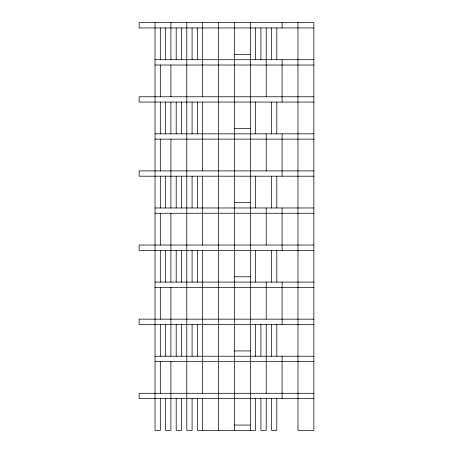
<?xml version="1.0" encoding="UTF-8"?>
<svg xmlns="http://www.w3.org/2000/svg" width="453" height="453" viewBox="0 0 453 453"><rect width="100%" height="100%" fill="white"/><g stroke="black" fill="none" stroke-linecap="round" stroke-linejoin="round"><path stroke-width="0.68" d="M313.867 27.944L139.133 27.944L139.133 22.65L313.867 22.65L313.867 430.35L297.978 430.35L297.978 22.65M234.444 54.417L250.328 54.417M155.022 59.711L313.867 59.711M155.022 65.011L313.867 65.011M313.867 96.778L139.133 96.778L139.133 102.072L313.867 102.072M234.444 128.544L250.328 128.544M155.022 133.839L313.867 133.839M155.022 139.133L313.867 139.133M313.867 170.906L139.133 170.906L139.133 176.2L313.867 176.2M234.444 202.672L250.328 202.672M155.022 207.967L313.867 207.967M155.022 213.261L313.867 213.261M313.867 245.033L139.133 245.033L139.133 250.328L313.867 250.328M234.444 276.8L250.328 276.8M155.022 282.094L313.867 282.094M155.022 287.389L313.867 287.389M313.867 319.161L139.133 319.161L139.133 324.456L313.867 324.456M234.444 350.928L250.328 350.928M155.022 356.222L313.867 356.222M155.022 361.517L313.867 361.517M313.867 393.289L139.133 393.289L139.133 398.583L313.867 398.583M234.444 425.056L250.328 425.056M282.094 22.65L282.094 27.944M282.094 59.711L282.094 102.072M282.094 133.839L282.094 176.2M282.094 207.967L282.094 250.328M282.094 282.094L282.094 324.456M282.094 356.222L282.094 398.583M276.8 27.944L276.8 59.711M276.8 102.072L276.8 133.839M276.8 176.2L276.8 207.967M276.8 250.328L276.8 282.094M276.8 324.456L276.8 356.222M276.8 398.583L276.8 430.35L271.506 430.35L271.506 398.583M271.506 27.944L271.506 59.711M271.506 102.072L271.506 133.839M271.506 176.2L271.506 207.967M271.506 250.328L271.506 282.094M271.506 324.456L271.506 356.222M266.211 27.944L266.211 96.778M266.211 133.839L266.211 170.906M266.211 207.967L266.211 245.033M266.211 282.094L266.211 319.161M266.211 324.456L266.211 393.289M266.211 398.583L266.211 430.35L260.917 430.35L260.917 398.583M260.917 27.944L260.917 59.711M260.917 324.456L260.917 356.222M255.622 27.944L255.622 59.711M255.622 102.072L255.622 133.839M255.622 176.2L255.622 207.967M255.622 250.328L255.622 282.094M255.622 324.456L255.622 356.222M255.622 398.583L255.622 430.35L197.378 430.35L197.378 398.583M250.328 22.65L250.328 430.35M234.444 22.65L234.444 430.35M218.556 22.65L218.556 430.35M202.672 22.65L202.672 96.778M202.672 102.072L202.672 170.906M202.672 176.2L202.672 245.033M202.672 250.328L202.672 393.289M202.672 398.583L202.672 430.35M197.378 27.944L197.378 59.711M197.378 102.072L197.378 133.839M197.378 176.2L197.378 207.967M197.378 250.328L197.378 282.094M197.378 324.456L197.378 356.222M192.083 27.944L192.083 59.711M192.083 102.072L192.083 133.839M192.083 176.2L192.083 207.967M192.083 250.328L192.083 282.094M192.083 324.456L192.083 356.222M192.083 398.583L192.083 430.35L186.789 430.35L186.789 22.65M181.494 27.944L181.494 59.711M181.494 102.072L181.494 133.839M181.494 176.2L181.494 207.967M181.494 250.328L181.494 282.094M181.494 324.456L181.494 356.222M181.494 398.583L181.494 430.35L176.2 430.35L176.2 398.583M176.2 27.944L176.2 59.711M176.2 102.072L176.2 133.839M176.2 176.2L176.2 207.967M176.2 250.328L176.2 282.094M176.2 324.456L176.2 356.222M170.906 22.65L170.906 59.711M170.906 65.011L170.906 96.778M170.906 102.072L170.906 133.839M170.906 139.133L170.906 207.967M170.906 213.261L170.906 282.094M170.906 287.389L170.906 356.222M170.906 361.517L170.906 430.35L165.611 430.35L165.611 398.583M165.611 27.944L165.611 59.711M165.611 102.072L165.611 133.839M165.611 176.2L165.611 207.967M165.611 250.328L165.611 282.094M165.611 324.456L165.611 356.222M160.317 27.944L160.317 59.711M160.317 65.011L160.317 96.778M160.317 102.072L160.317 133.839M160.317 139.133L160.317 170.906M160.317 176.2L160.317 207.967M160.317 213.261L160.317 245.033M160.317 250.328L160.317 282.094M160.317 287.389L160.317 319.161M160.317 324.456L160.317 356.222M160.317 361.517L160.317 393.289M160.317 398.583L160.317 430.35L155.022 430.35L155.022 22.65"/></g></svg>
